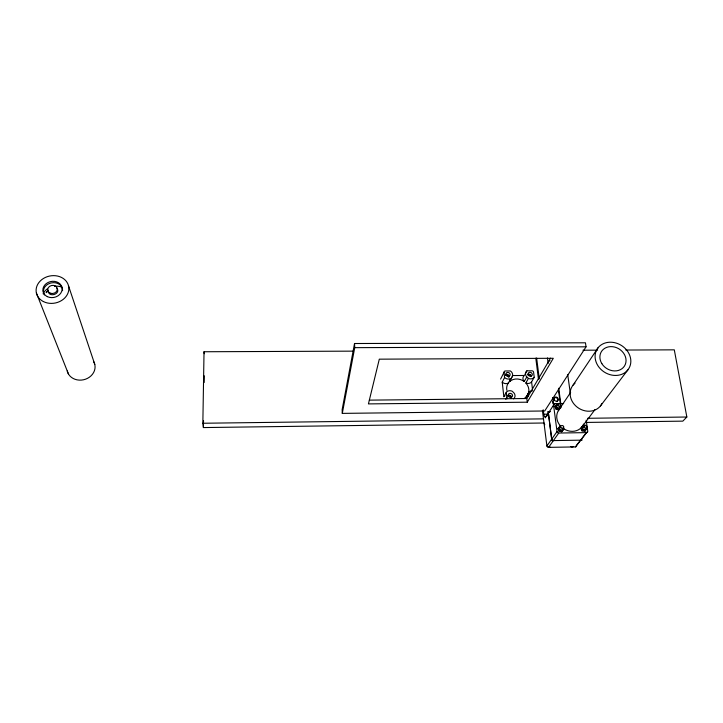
<?xml version="1.0" encoding="UTF-8"?>
<svg xmlns="http://www.w3.org/2000/svg" width="723" height="723" viewBox="0 0 723 723"><rect width="100%" height="100%" fill="white"/><g stroke="black" fill="none" stroke-linecap="round" stroke-linejoin="round"><path stroke-width="1.08" d="M48.242 290.754C48.116 298.102 61.527 294.144 56.828 288.097M544.067 423L203.407 427.573L203.524 420.813M204.139 382.539L204.257 375.779M203.407 427.573L202.847 423.253L204.031 351.749L352.896 351.143M354.532 343.515L342.142 409.679L342.295 413.384L544.708 410.98L586.046 346.823L585.449 342.801L354.532 343.515L354.74 347.655L342.295 413.384M500.596 379.096L504.012 372.381A1.527 1.347 26.1 0 1 505.341 370.98L510.402 370.953A4.808 4.248 26.4 0 1 511.974 377.063L509.534 381.654L510.962 380.551A11.387 10.086 28.1 0 1 522.539 380.461L524.211 381.536L526.787 376.945A4.799 4.221 27.9 0 1 526.904 370.836L531.938 370.809A1.518 1.338 27.9 0 1 533.583 372.173L534.225 377.316L531.586 381.898L532.499 389.381M513.574 398.897A4.826 4.302 27.9 0 0 513.692 392.607L512.128 391.179A5.151 4.582 27.9 0 0 506.245 392.309L503.85 396.791L502.223 382.133L504.591 377.533L504.012 372.381M506.886 390.366A11.387 10.086 28.1 0 1 508.251 383.136L511.974 377.063M505.838 399.394L506.832 397.551L506.245 392.309M524.853 374.55L526.904 370.836M527.212 395.879A4.826 4.275 29.6 0 0 526.751 396.213L527.347 395.49A11.387 10.086 28.1 0 0 525.838 382.991L528.423 378.409A5.097 4.474 27.9 0 0 534.225 377.316M525.494 398.481A4.781 4.23 29.6 0 1 526.145 396.927L529.363 391.739A4.826 4.266 29.5 0 1 532.734 390.8M526.751 396.213L529.363 391.739M527.257 402.196L553.303 358.283L379.304 359.168L368.432 403.904L527.257 402.196L526.814 398.518L550.51 358.165M551.875 440.623L548.206 411.613L551.875 440.623L582.069 440.144M543.208 409.796L543.768 414.207A3.814 1.03 88.9 0 0 545.142 416.312L545.323 417.731L553.565 405.16A1.591 1.401 31.5 0 1 554.893 403.687L563.642 403.597M546.624 416.294L547.835 414.451M553.167 406.326L554.893 403.687M560.198 405.35L560.931 406.977L558.752 409.724L556.077 409.164L554.984 406.733L557.153 403.985L558.942 404.356M557.153 403.985L554.984 406.733M556.077 409.164L556.656 408.287L555.571 405.856M573.086 385.106L598.174 347.618M558.752 409.724L560.931 406.977M558.273 410.745L570.655 392.399M563.895 429.01L561.699 431.758L558.996 431.206L557.894 428.73L558.481 427.889L559.584 430.366L562.295 430.926L563.895 429.01L563.154 427.356M559.485 426.823L560.081 425.974L557.894 428.73M581.211 439.539L576.611 445.458A1.554 1.374 35.7 0 1 575.327 446.922L548.576 447.365A1.554 1.383 34.4 0 1 546.904 445.946L557.035 431.568L553.565 405.16M558.996 431.206L559.584 430.366M548.576 447.365L558.771 433.032L586.425 432.625A1.609 1.41 35.1 0 0 587.745 431.125L586.163 420.162M561.699 431.758L562.295 430.926M586.181 427.04L586.931 428.685L584.726 431.423L582.033 430.872L580.912 428.405L594.984 409.607M582.476 426.498L583.118 425.657L584.916 426.028M600.452 405.937L627.889 369.878A18.599 15.825 31.5 0 0 614.035 342.548A18.599 15.825 31.5 0 0 596.972 364.067A18.599 15.825 31.5 0 0 627.889 369.878M582.033 430.872L582.666 430.031L581.545 427.564M584.726 431.423L585.368 430.592L582.666 430.031M586.29 429.516L586.931 428.685M575.327 446.922L586.425 432.625M582.575 437.776L587.094 431.956M580.912 428.405L583.118 425.657M48.242 290.203L46.164 292.661L48.242 290.529M625.802 350.04L674.297 349.842L686.85 417.017L682.819 421.138L585.811 422.44M202.847 423.253L543.569 418.861M587.564 418.292L686.85 417.017M548.151 411.703L550.357 411.676M543.768 414.207L548.188 414.152M369.354 400.135L526.814 398.518M512.354 375.562L524.338 375.472A4.754 4.184 28 0 0 524.211 381.536M354.74 347.655L586.046 346.823M582.955 350.212L597.614 350.158M556.656 408.287L559.34 408.847M526.787 376.945L528.423 378.409M36.376 292.978L68.441 373.99M68.54 285.91L94.794 364.428M567.736 374.731L570.384 393.728M558.716 388.242L560.822 403.904M558.409 389.399L560.334 403.732M547.438 357.912L548.161 363.416M552.652 397.551L553.664 405.26M552.734 401.599L553.023 403.805M536.629 357.966L539.286 378.915M535.797 358.183L538.472 379.295M542.404 410.402L546.904 445.946M204.031 351.749L204.248 353.71M93.583 361.473A14.153 12.255 -14 0 1 85.603 379.177A14.153 12.255 -14 0 1 67.257 370.998M44.428 294.984A9.661 8.089 -11.1 0 1 50.962 282.964A9.661 8.089 -11.1 0 1 62.594 290.628M43.109 293.818A13.366 11.225 -11.3 0 1 47.284 288.947M54.478 286.227A13.366 11.225 -11.3 0 1 62.458 287.474M505.838 375.318A1.518 1.347 26.4 0 1 508.35 376.963M507.917 396.701A1.536 1.365 28 0 1 509.932 395.951A1.536 1.365 28 0 1 510.664 398.012M528.233 374.939A1.518 1.338 28 0 1 530.574 376.466M526.145 396.927A11.387 10.086 28.1 0 1 524.654 398.111M508.251 383.136A5.052 4.474 26.5 0 1 502.223 382.133M531.586 381.898A5.043 4.446 28 0 1 525.838 382.991M528.359 396.349A4.826 4.266 29.5 0 1 528.757 392.462M507.528 398.653A1.545 1.374 27.9 0 1 506.832 397.551M510.682 378.545A5.097 4.51 26.4 0 1 504.591 377.533M510.194 379.006A4.763 4.221 26.5 0 1 509.534 381.654M504.193 396.421A5.106 4.555 28.1 0 1 505.006 395.815M505.729 374.559A2.205 1.952 26.4 0 1 508.965 377.27M527.429 374.722A2.205 1.934 28 0 1 531.242 376.105M507.79 395.653A2.223 1.979 28 0 1 511.477 397.858M601.925 403.597A17.207 14.948 32.5 0 1 577.334 407.266A17.207 14.948 32.5 0 1 575.047 383.163M553.447 440.515A1.582 1.401 34.1 0 1 551.748 439.078A1.582 1.401 34.1 0 0 553.393 440.596M581.861 438.689A1.582 1.392 35.4 0 1 580.569 440.171M548.386 413.05A1.554 1.374 31.8 0 1 549.706 411.604M558.771 433.032A1.609 1.428 33.8 0 1 557.035 431.568M583.624 424.058A14.37 12.634 33.4 0 1 563.85 428.856M560.479 426.001A14.37 12.634 33.4 0 1 559.15 409.471M559.656 408.875A14.37 12.634 33.4 0 1 560.786 407.799M573.384 446.588A2.702 2.395 35.5 0 1 570.799 446.633M585.775 428.486A1.609 1.41 34.8 0 1 584.32 429.598A1.609 1.41 34.8 0 1 582.729 428.269A1.609 1.41 34.8 0 1 583.642 426.697M544.79 424.726A2.675 2.377 32.5 0 1 544.292 423.488M559.774 406.778A1.591 1.401 31.8 0 1 558.31 407.871A1.591 1.401 31.8 0 1 556.746 406.561A1.591 1.401 31.8 0 1 557.668 405.016M548.332 413.131A1.554 1.374 31.8 0 1 549.01 411.839M549.317 411.73A1.554 1.374 31.8 0 1 549.643 411.685M545.323 417.731A1.545 1.365 32 0 1 546.299 416.331M553.547 399.955A2.277 1.997 31.2 0 1 554.939 397.641A2.277 1.997 31.2 0 1 557.677 399.024A2.277 1.997 31.2 0 1 556.764 401.572M549.227 361.157A2.241 1.943 28.5 0 1 549.986 360.47M550.574 447.212A2.711 2.413 34.4 0 1 549.227 447.239M548.567 446.995A2.711 2.413 34.4 0 1 547.98 446.606M547.501 446.091A2.711 2.413 34.4 0 1 547.166 445.485M562.729 428.423A1.609 1.419 33.7 0 1 561.518 429.923A1.609 1.419 33.7 0 1 559.701 428.73A1.609 1.419 33.7 0 1 560.596 427.022M43.38 301.554A16.466 13.773 -11 0 0 68.821 289.489A16.466 13.773 -11 0 0 45.233 277.505A16.466 13.773 -11 0 0 43.38 301.554M47.311 296.62A9.688 8.107 -11 0 0 62.124 289.29A9.688 8.107 -11 0 0 48.07 282.476A9.688 8.107 -11 0 0 47.311 296.62M50.646 293.303A4.844 4.049 -11 0 0 57.289 288.649A4.844 4.049 -11 0 0 49.598 286.362A4.844 4.049 -11 0 0 50.646 293.303M508.477 396.294A2.232 1.988 27.9 0 0 512.264 396.547A2.232 1.988 27.9 0 0 510.284 393.357A2.232 1.988 27.9 0 0 508.477 396.294M528.152 374.803A2.214 1.943 27.9 0 0 531.848 375.68A2.214 1.943 27.9 0 0 530.474 372.336A2.214 1.943 27.9 0 0 528.152 374.803M506.208 375.445A2.214 1.952 26.4 0 0 509.941 375.418A2.214 1.952 26.4 0 0 507.727 372.417A2.214 1.952 26.4 0 0 506.208 375.445M601.852 363.642A13.61 11.577 31.5 0 0 624.5 366.001A13.61 11.577 31.5 0 0 612.571 346.688A13.61 11.577 31.5 0 0 601.852 363.642M583.859 426.832A1.618 1.419 34.7 0 0 586.443 427.835A1.618 1.419 34.7 0 0 585.784 425.287A1.618 1.419 34.7 0 0 583.859 426.832M557.912 405.431A1.6 1.401 31.8 0 0 560.587 405.784A1.6 1.401 31.8 0 0 559.313 403.443A1.6 1.401 31.8 0 0 557.912 405.431M554.143 399.9A2.277 1.997 31.2 0 0 557.966 400.334A2.277 1.997 31.2 0 0 556.068 397.017A2.277 1.997 31.2 0 0 554.143 399.9M560.858 427.537A1.618 1.428 33.6 0 0 563.56 427.889A1.618 1.428 33.6 0 0 562.268 425.504A1.618 1.428 33.6 0 0 560.858 427.537"/></g></svg>
